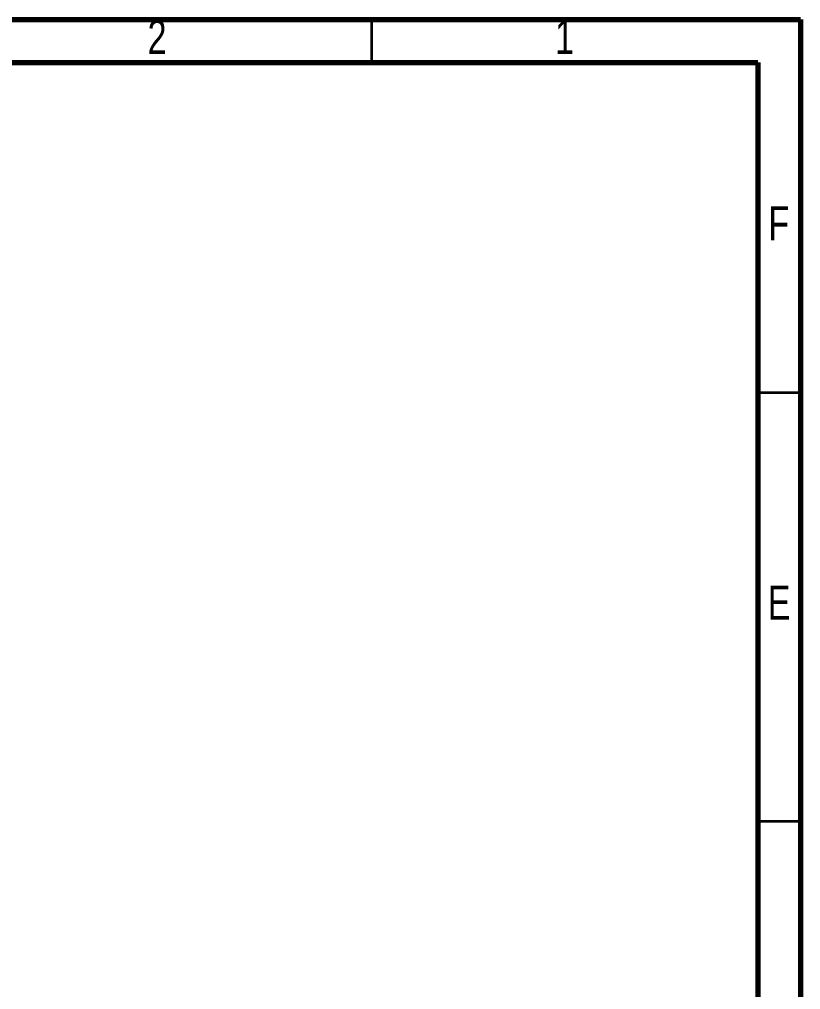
# Model space of a CAD drawing. Header units: millimetres. Extents: x 15 to 415, y 5 to 292.
# Drawn here: x 323.9 to 415, y 178.8 to 292 of the extents above; entities that cross this region are included whole.
import ezdxf

# ---------------------------------------------------------------- set-up
doc = ezdxf.new("R2010")
doc.units = ezdxf.units.MM
doc.styles.add('SLDTEXTSTYLE0', font='TXT', dxfattribs={"width": 0.75})

msp = doc.modelspace()

# ---------------------------------------------------------------- linework, layer by layer
at = {"color": 7, "linetype": 'Continuous', "lineweight": 70}
for p, q in [((15, 292), (415, 292)), ((415, 292), (415, 5)), ((20, 287), (410, 287)), ((410, 287), (410, 10))]:
    msp.add_line(p, q, dxfattribs=at)
at = {"color": 7, "linetype": 'Continuous', "lineweight": 35}
for p, q in [((365, 287), (365, 292)), ((410, 248.5), (415, 248.5)), ((410, 198.5), (415, 198.5))]:
    msp.add_line(p, q, dxfattribs=at)

# ---------------------------------------------------------------- texts
at = {"color": 7, "linetype": 'Continuous', "lineweight": 0, "char_height": 3.969, "attachment_point": 2, "style": 'SLDTEXTSTYLE0'}
for s, insert in [('2', (339.96, 291.965)), ('1', (387.46, 291.965)), ('F', (412.458, 270.215)), ('E', (412.508, 225.965))]:
    msp.add_mtext(s, dxfattribs=dict(at, insert=insert))

doc.saveas('drawing.dxf')
